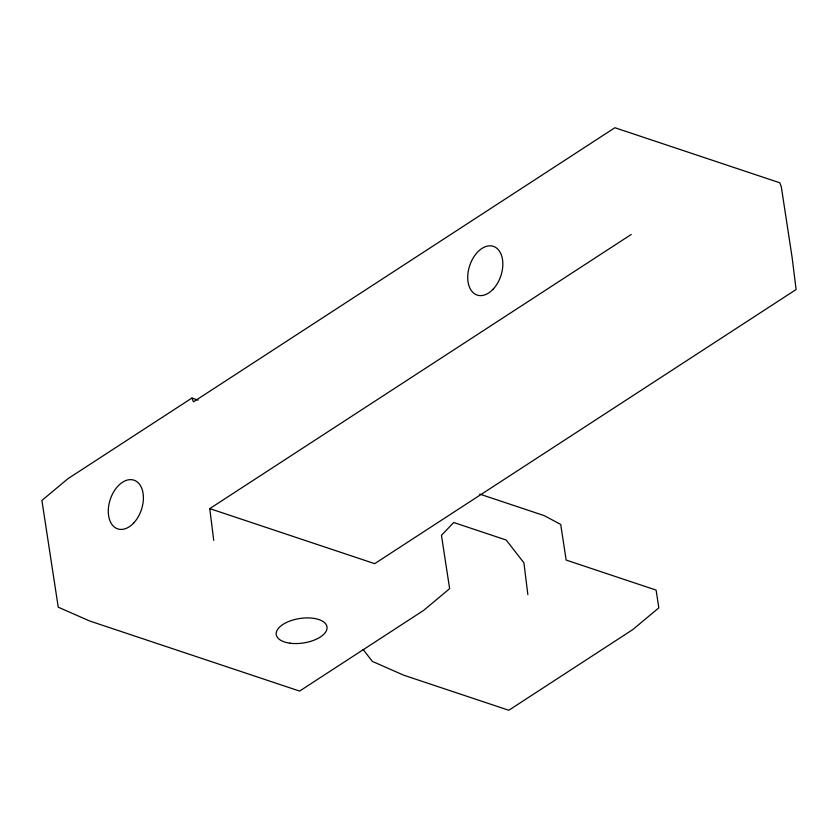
<?xml version="1.0" encoding="UTF-8"?>
<svg xmlns="http://www.w3.org/2000/svg" width="838" height="838" viewBox="0 0 838 838"><rect width="100%" height="100%" fill="white"/><g stroke="black" fill="none" stroke-linecap="round" stroke-linejoin="round"><path stroke-width="1.26" d="M198.135 400.103L191.933 398.04L67.941 478.687L41.9 500.433L58.231 607.183L89.729 621.021L299.595 691.078L423.578 610.431L449.629 588.685L441.458 535.304L453.725 522.514L506.194 540.028L523.907 562.822L527.846 594.582M213.711 540.374L209.772 508.614L631.203 234.493M479.703 494.095L544.208 515.621L560.706 524.452L566.163 560.077L656.102 590.099L658.815 607.854L632.774 629.6L508.792 710.268L403.853 675.239L372.365 661.402L363.126 649.502M209.772 508.614L374.67 563.66L796.1 289.529L792.161 257.769L781.278 186.602L779.769 182.778L614.872 127.732L193.442 401.863L191.933 398.04M289.843 643.175A25.674 12.371 -8.7 0 0 327.05 627.243A25.674 12.371 -8.7 0 0 287.979 621.796A25.674 12.371 -8.7 0 0 289.843 643.175M493.016 289.309A25.674 16.404 -71.5 0 0 495.049 247.074A25.674 16.404 -71.5 0 0 467.761 275.786A25.674 16.404 -71.5 0 0 493.016 289.309M133.588 523.111A25.674 16.404 -71.5 0 0 135.609 480.876A25.674 16.404 -71.5 0 0 108.322 509.588A25.674 16.404 -71.5 0 0 133.588 523.111"/></g></svg>
